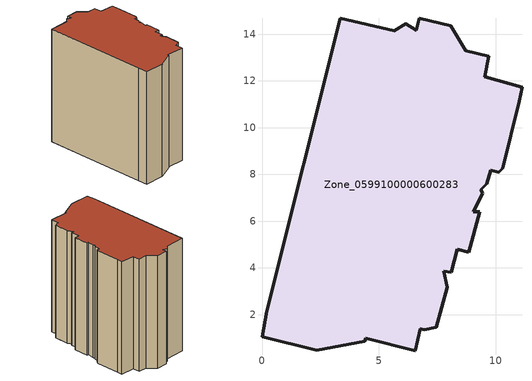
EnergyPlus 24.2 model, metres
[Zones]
Zone_0599100000600283
 floor ground (C_G): 9.31,6.39 8.85,4.66 8.36,4.79 8.09,3.81 7.77,3.85 7.92,3.16 7.45,1.45 6.95,1.35 6.78,1.39 6.55,0.45 4.43,0.99 4.4,0.86 2.33,0.47 0,1.05 0.2,2.13 3.34,14.67 5.66,14.15 6.15,14.45 6.61,14.16 6.73,14.68 8.07,14.36 8.72,13.29 9.7,13.06 9.54,12.18 11.12,11.73 11,11.12 10.3,8.26 10.13,8.09 9.78,8.18 9.62,7.59 9.37,7.34 9.44,7.2 9.04,6.4 z0
 wall outside (C_F): 0.2,2.13 0,1.05 2.33,0.47 4.4,0.86 4.43,0.99 6.55,0.45 6.78,1.39 6.95,1.35 7.45,1.45 7.92,3.16 7.77,3.85 8.09,3.81 8.36,4.79 8.85,4.66 9.31,6.39 9.04,6.4 9.44,7.2 9.37,7.34 9.62,7.59 9.78,8.18 10.13,8.09 10.3,8.26 11,11.12 11.12,11.73 9.54,12.18 9.7,13.06 8.72,13.29 8.07,14.36 6.73,14.68 6.61,14.16 6.15,14.45 5.66,14.15 3.34,14.67 0.2,2.13 z0:13.58
 roof outside (C_R): 10.3,8.26 11,11.12 11.12,11.73 9.54,12.18 9.7,13.06 8.72,13.29 8.07,14.36 6.73,14.68 6.61,14.16 6.15,14.45 5.66,14.15 3.34,14.67 0.2,2.13 0,1.05 2.33,0.47 4.4,0.86 4.43,0.99 6.55,0.45 6.78,1.39 6.95,1.35 7.45,1.45 7.92,3.16 7.77,3.85 8.09,3.81 8.36,4.79 8.85,4.66 9.31,6.39 9.04,6.4 9.44,7.2 9.37,7.34 9.62,7.59 9.78,8.18 10.13,8.09 z13.58
[BUILDING]
Pand.0599100000600283: North Axis=0; Terrain=City; Loads Convergence Tolerance Value=0.04; Temperature Convergence Tolerance Value=0.4; Solar Distribution=FullExterior; Maximum Number of Warmup Days=25; Minimum Number of Warmup Days=1
[Site:Location]
Rotterdam.The.Hague.AP_ZH_NLD Design_Conditions: Latitude=51.96; Longitude=4.45; Time Zone=1; Elevation=-4.5
[SITE:GROUNDTEMPERATURE:BUILDINGSURFACE]
18, 18, 18, 18, 18, 18, 18, 18, 18, 18, 18, 18
[MATERIAL] Thermal Absorptance=0.9; Solar Absorptance=0.7; Visible Absorptance=0.7
Name | Roughness | Thickness | Conductivity | Density | Specific Heat
G.TC.1946 | MediumSmooth | 0.15 | 1 | 540 | 1210
F.TC.1946 | Rough | 0.3 | 0.857143 | 1920 | 840
R.TC.1946 | MediumRough | 0.2 | 0.909091 | 1500 | 1000
[CONSTRUCTION]
C_G: G.TC.1946
C_F: F.TC.1946
C_R: R.TC.1946
[ZONE]
Zone_0599100000600283: Type=1; Multiplier=1; Ceiling Height=Autocalculate; Volume=Autocalculate; Floor Area=autocalculate; Part of Total Floor Area=Yes
[ZONEINFILTRATION:DESIGNFLOWRATE]
Infil_Zone_0599100000600283: Zone or ZoneList or Space or SpaceList=Zone_0599100000600283; Schedule=AlwaysOn; Design Flow Rate Calculation Method=Flow/Area; Flow Rate per Floor Area=0.003; Constant Term Coefficient=1; Temperature Term Coefficient=0; Velocity Term Coefficient=0; Velocity Squared Term Coefficient=0
[HVACTEMPLATE:ZONE:IDEALLOADSAIRSYSTEM]
Zone_0599100000600283: Maximum Heating Supply Air Temperature=50; Minimum Cooling Supply Air Temperature=13; Maximum Heating Supply Air Humidity Ratio=0.0156; Minimum Cooling Supply Air Humidity Ratio=0.0077; Heating Limit=NoLimit; Cooling Limit=NoLimit; Dehumidification Control Type=ConstantSensibleHeatRatio; Cooling Sensible Heat Ratio=0.7; Dehumidification Setpoint=60; Humidification Control Type=None; Humidification Setpoint=30; Outdoor Air Method=None; Outdoor Air Flow Rate per Person=0.00944; Outdoor Air Flow Rate per Zone Floor Area=0; Outdoor Air Flow Rate per Zone=0; Demand Controlled Ventilation Type=None; Outdoor Air Economizer Type=NoEconomizer; Heat Recovery Type=None; Sensible Heat Recovery Effectiveness=0.7; Latent Heat Recovery Effectiveness=0.65
[ZONECONTROL:THERMOSTAT]
ThermostatControl_Zone_0599100000600283: Zone or ZoneList=Zone_0599100000600283; Control Type Schedule=DualSetpointControlType; Control 1=Thermostat_Zone_0599100000600283; Temperature Difference Between Cutout And Setpoint=0
[THERMOSTATSETPOINT:DUALSETPOINT]
Thermostat_Zone_0599100000600283: Heating Setpoint Temperature Schedule=HeatingSetpoint_Zone_0599100000600283; Cooling Setpoint Temperature Schedule=CoolingSetpoint_Zone_0599100000600283
[SCHEDULE:COMPACT]
HeatingSetpoint_Zone_0599100000600283: Through: 12/31, For: AllDays, Until: 24:00, 21
CoolingSetpoint_Zone_0599100000600283: Through: 12/31, For: AllDays, Until: 24:00, 24
DualSetpointControlType: Through: 12/31, For: AllDays, Until: 24:00, 4
AlwaysOn: Through: 12/31, For: AllDays, Until: 24:00, 1
